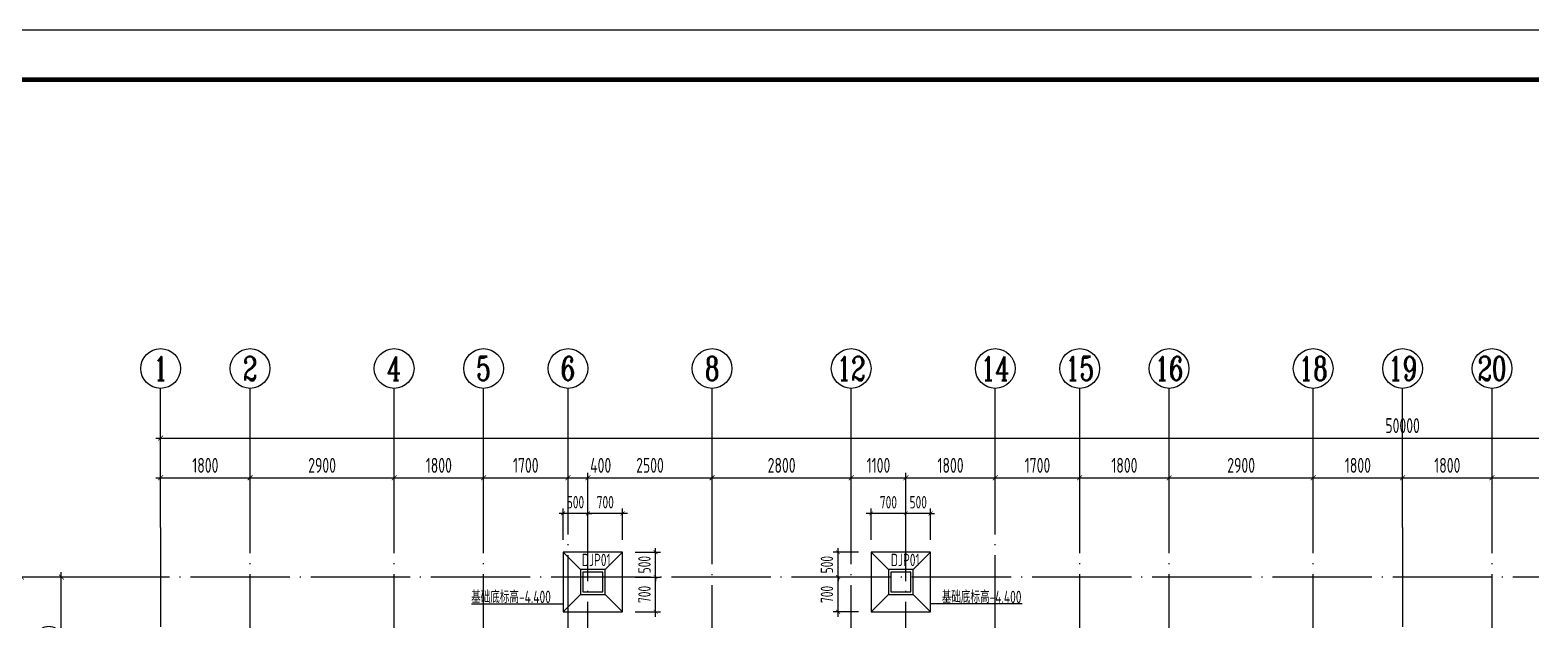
# Model space of a CAD drawing. Extents: x -1058961 to 23600, y -449123 to 2751847.
# Drawn here: x -534723 to -504510, y 35200 to 47080 of the extents above; entities that cross this region are included whole.
import ezdxf
from ezdxf.enums import TextEntityAlignment as Align

# ---------------------------------------------------------------- set-up
doc = ezdxf.new("R2010")
doc.units = 0
doc.header["$LTSCALE"] = 1000
doc.linetypes.add('DASH', pattern=[0.35, 0.25, -0.1])
doc.linetypes.add('DOTE', pattern=[2.42, 2, -0.2, 0.02, -0.2])
doc.layers.get('0').update_dxf_attribs({"linetype": 'CONTINUOUS'})
doc.layers.get('DEFPOINTS').update_dxf_attribs({"linetype": 'CONTINUOUS'})
for name, color, linetype in [('-TK', 7, 'CONTINUOUS'), ('A-AXIS', 1, 'CONTINUOUS'), ('A-DOTE', 10, 'DOTE'), ('AXIS_NUM', 7, 'CONTINUOUS'), ('DIM_ELEV', 3, 'CONTINUOUS'), ('S-J基础底板标注', 3, 'CONTINUOUS'), ('S-Q墙实线', 6, 'CONTINUOUS'), ('S-Q墙虚线', 6, 'DASH'), ('S-Y一般标注', 3, 'CONTINUOUS'), ('独立基础', 2, 'CONTINUOUS')]:
    doc.layers.add(name, color=color, linetype=linetype)
doc.layers.add('独基集中标注', color=7, linetype='CONTINUOUS', lineweight=18)
doc.styles.add('TSSD_Axis', font='complex.shx', dxfattribs={"width": 0.7, "bigfont": 'hztxt.shx'})
doc.styles.add('TSSD_DIMENSION', font='Tssdeng.shx', dxfattribs={"width": 0.7, "bigfont": 'tssdchn.shx'})
doc.styles.add('样式 1', font='yjkeng.shx', dxfattribs={"width": 0.7, "height": 250, "bigfont": 'yjkchn.shx'})
doc.dimstyles.new('TSSD_100_100', dxfattribs={"dimtxt": 300, "dimasz": 100, "dimexe": 100, "dimexo": 250, "dimgap": 100, "dimtad": 1, "dimdec": 0, "dimzin": 0, "dimdsep": 46, "dimtxsty": 'TSSD_DIMENSION', "dimblk": 'ARCHTICK', "dimcen": 0, "dimdle": 100, "dimclrt": 7, "dimadec": 0, "dimazin": 0, "dimtfac": 1, "dimtdec": 0, "dimtix": 1, "dimtmove": 2, "dimatfit": 3, "dimldrblk": 'ARCHTICK', "dimfxl": 0, "dimtolj": 1, "dimtzin": 0, "dimarcsym": 0})
doc.dimstyles.new('TSSD_100_100$0', dxfattribs={"dimtxt": 300, "dimasz": 80, "dimexe": 100, "dimexo": 250, "dimgap": 100, "dimtad": 1, "dimdec": 0, "dimzin": 0, "dimdsep": 46, "dimtxsty": 'TSSD_DIMENSION', "dimblk": 'ARCHTICK', "dimcen": 0, "dimdle": 100, "dimclrd": 3, "dimclre": 3, "dimclrt": 7, "dimadec": 0, "dimazin": 0, "dimtfac": 1, "dimtdec": 0, "dimtix": 1, "dimtmove": 2, "dimatfit": 3, "dimldrblk": 'ARCHTICK', "dimfxl": 0, "dimtolj": 1, "dimtzin": 0, "dimarcsym": 0})

# ---------------------------------------------------------------- blocks, each defined once
blk = doc.blocks.new('_ArchTick')
at = {"color": 0, "linetype": 'ByBlock', "const_width": 0.15}
blk.add_lwpolyline([(-0.5, -0.5), (0.5, 0.5)], dxfattribs=at)
blk = doc.blocks.new('*D588')
at = {"layer": 'DEFPOINTS', "color": 0}
for p in [(-522794, 36065), (-522130, 36065), (-522794, 35365)]:
    blk.add_point(p, dxfattribs=at)
at = {"layer": 'S-J基础底板标注', "color": 3, "lineweight": -2}
for p, q in [((-522544, 36065), (-522030, 36065)), ((-522130, 35265), (-522130, 36165)), ((-522544, 35365), (-522030, 35365))]:
    blk.add_line(p, q, dxfattribs=at)
at = {"layer": 'S-J基础底板标注', "color": 3, "lineweight": -2, "xscale": 80, "yscale": 80, "zscale": 80}
for p, rotation in [((-522130, 36065), 90), ((-522130, 35365), 270)]:
    blk.add_blockref('_ArchTick', p, dxfattribs=dict(at, rotation=rotation))
at = {"layer": 'S-J基础底板标注', "color": 7, "insert": (-522355, 35715), "char_height": 250, "attachment_point": 5, "rotation": 90, "style": 'TSSD_DIMENSION'}
blk.add_mtext('\\A1;700', dxfattribs=at)
blk = doc.blocks.new('*D590')
at = {"layer": 'DEFPOINTS', "color": 0}
for p in [(-518457, 36565), (-517794, 36565), (-517794, 36065)]:
    blk.add_point(p, dxfattribs=at)
at = {"layer": 'S-J基础底板标注', "color": 3, "lineweight": -2}
for p, q in [((-518044, 36565), (-518557, 36565)), ((-518457, 36565), (-518457, 36645)), ((-518457, 36065), (-518457, 36565)), ((-518044, 36065), (-518557, 36065)), ((-518457, 36065), (-518457, 35985))]:
    blk.add_line(p, q, dxfattribs=at)
at = {"layer": 'S-J基础底板标注', "color": 3, "lineweight": -2, "xscale": 80, "yscale": 80, "zscale": 80}
for p, rotation in [((-518457, 36565), 270), ((-518457, 36065), 90)]:
    blk.add_blockref('_ArchTick', p, dxfattribs=dict(at, rotation=rotation))
at = {"layer": 'S-J基础底板标注', "color": 7, "insert": (-518682, 36315), "char_height": 250, "attachment_point": 5, "rotation": 90, "style": 'TSSD_DIMENSION'}
blk.add_mtext('\\A1;500', dxfattribs=at)
blk = doc.blocks.new('*D596')
at = {"layer": 'DEFPOINTS', "color": 0}
for p in [(-523494, 37347), (-523494, 36565), (-522794, 36565)]:
    blk.add_point(p, dxfattribs=at)
at = {"layer": 'S-J基础底板标注', "color": 3, "lineweight": -2}
for p, q in [((-522694, 37347), (-523594, 37347)), ((-523494, 36815), (-523494, 37447)), ((-522794, 36815), (-522794, 37447))]:
    blk.add_line(p, q, dxfattribs=at)
at = {"layer": 'S-J基础底板标注', "color": 3, "lineweight": -2, "xscale": 80, "yscale": 80, "zscale": 80}
for p, rotation in [((-523494, 37347), 180.0001077058529), ((-522794, 37347), 0.0001077058528764496)]:
    blk.add_blockref('_ArchTick', p, dxfattribs=dict(at, rotation=rotation))
at = {"layer": 'S-J基础底板标注', "color": 7, "insert": (-523144, 37572), "char_height": 250, "attachment_point": 5, "rotation": 0.0001, "style": 'TSSD_DIMENSION'}
blk.add_mtext('\\A1;700', dxfattribs=at)
blk = doc.blocks.new('*D599')
at = {"layer": 'DEFPOINTS', "color": 0}
for p in [(-522794, 36565), (-522130, 36565), (-522794, 36065)]:
    blk.add_point(p, dxfattribs=at)
at = {"layer": 'S-J基础底板标注', "color": 3, "lineweight": -2}
for p, q in [((-522544, 36565), (-522030, 36565)), ((-522130, 36565), (-522130, 36645)), ((-522130, 36065), (-522130, 36565)), ((-522544, 36065), (-522030, 36065)), ((-522130, 36065), (-522130, 35985))]:
    blk.add_line(p, q, dxfattribs=at)
at = {"layer": 'S-J基础底板标注', "color": 3, "lineweight": -2, "xscale": 80, "yscale": 80, "zscale": 80}
for p, rotation in [((-522130, 36565), 270), ((-522130, 36065), 90)]:
    blk.add_blockref('_ArchTick', p, dxfattribs=dict(at, rotation=rotation))
at = {"layer": 'S-J基础底板标注', "color": 7, "insert": (-522355, 36315), "char_height": 250, "attachment_point": 5, "rotation": 90, "style": 'TSSD_DIMENSION'}
blk.add_mtext('\\A1;500', dxfattribs=at)
blk = doc.blocks.new('*D600')
at = {"layer": 'DEFPOINTS', "color": 0}
for p in [(-518457, 36065), (-517794, 36065), (-517794, 35365)]:
    blk.add_point(p, dxfattribs=at)
at = {"layer": 'S-J基础底板标注', "color": 3, "lineweight": -2}
for p, q in [((-518044, 36065), (-518557, 36065)), ((-518457, 35265), (-518457, 36165)), ((-518044, 35365), (-518557, 35365))]:
    blk.add_line(p, q, dxfattribs=at)
at = {"layer": 'S-J基础底板标注', "color": 3, "lineweight": -2, "xscale": 80, "yscale": 80, "zscale": 80}
for p, rotation in [((-518457, 36065), 90), ((-518457, 35365), 270)]:
    blk.add_blockref('_ArchTick', p, dxfattribs=dict(at, rotation=rotation))
at = {"layer": 'S-J基础底板标注', "color": 7, "insert": (-518682, 35715), "char_height": 250, "attachment_point": 5, "rotation": 90, "style": 'TSSD_DIMENSION'}
blk.add_mtext('\\A1;700', dxfattribs=at)
blk = doc.blocks.new('*D605')
at = {"layer": 'DEFPOINTS', "color": 0}
for p in [(-517794, 37347), (-517794, 36565), (-517094, 36565)]:
    blk.add_point(p, dxfattribs=at)
at = {"layer": 'S-J基础底板标注', "color": 3, "lineweight": -2}
for p, q in [((-516994, 37347), (-517894, 37347)), ((-517794, 36815), (-517794, 37447)), ((-517094, 36815), (-517094, 37447))]:
    blk.add_line(p, q, dxfattribs=at)
at = {"layer": 'S-J基础底板标注', "color": 3, "lineweight": -2, "xscale": 80, "yscale": 80, "zscale": 80}
for p, rotation in [((-517794, 37347), 180.0001077058832), ((-517094, 37347), 0.0001077058831722155)]:
    blk.add_blockref('_ArchTick', p, dxfattribs=dict(at, rotation=rotation))
at = {"layer": 'S-J基础底板标注', "color": 7, "insert": (-517444, 37572), "char_height": 250, "attachment_point": 5, "rotation": 0.0001, "style": 'TSSD_DIMENSION'}
blk.add_mtext('\\A1;700', dxfattribs=at)
blk = doc.blocks.new('ts_axno')
at = {"color": 0, "linetype": 'ByBlock', "lineweight": -2}
blk.add_circle((0, 0), 0.5, dxfattribs=at)
at = {"color": 0, "linetype": 'ByBlock', "lineweight": -2, "style": 'TSSD_Axis', "width": 0.7}
blk.add_attdef('A', text='', height=0.6, dxfattribs=at).set_placement((0, 0), align=Align.MIDDLE_CENTER)
blk = doc.blocks.new('*D3125')
at = {"layer": 'DEFPOINTS', "color": 0}
for p in [(6400, 22100), (4600, 21100), (6400, 21100)]:
    blk.add_point(p, dxfattribs=at)
at = {"layer": 'S-Y一般标注', "color": 0, "lineweight": -2}
for p, q in [((4500, 22100), (6500, 22100)), ((4600, 21350), (4600, 22200)), ((6400, 21350), (6400, 22200))]:
    blk.add_line(p, q, dxfattribs=at)
at = {"layer": 'S-Y一般标注', "color": 0, "lineweight": -2, "xscale": 100, "yscale": 100, "zscale": 100, "rotation": 180}
blk.add_blockref('_ArchTick', (4600, 22100), dxfattribs=at)
at = {"layer": 'S-Y一般标注', "color": 0, "lineweight": -2, "xscale": 100, "yscale": 100, "zscale": 100}
blk.add_blockref('_ArchTick', (6400, 22100), dxfattribs=at)
at = {"layer": 'S-Y一般标注', "color": 7, "insert": (5500, 22350), "char_height": 300, "attachment_point": 5, "style": 'TSSD_DIMENSION'}
blk.add_mtext('\\A1;1800', dxfattribs=at)
blk = doc.blocks.new('*D3126')
at = {"layer": 'DEFPOINTS', "color": 0}
for p in [(9300, 22100), (6400, 21100), (9300, 21100)]:
    blk.add_point(p, dxfattribs=at)
at = {"layer": 'S-Y一般标注', "color": 0, "lineweight": -2}
for p, q in [((6300, 22100), (9400, 22100)), ((6400, 21350), (6400, 22200)), ((9300, 21350), (9300, 22200))]:
    blk.add_line(p, q, dxfattribs=at)
at = {"layer": 'S-Y一般标注', "color": 0, "lineweight": -2, "xscale": 100, "yscale": 100, "zscale": 100, "rotation": 180}
blk.add_blockref('_ArchTick', (6400, 22100), dxfattribs=at)
at = {"layer": 'S-Y一般标注', "color": 0, "lineweight": -2, "xscale": 100, "yscale": 100, "zscale": 100}
blk.add_blockref('_ArchTick', (9300, 22100), dxfattribs=at)
at = {"layer": 'S-Y一般标注', "color": 7, "insert": (7850, 22350), "char_height": 300, "attachment_point": 5, "style": 'TSSD_DIMENSION'}
blk.add_mtext('\\A1;2900', dxfattribs=at)
blk = doc.blocks.new('*D3127')
at = {"layer": 'DEFPOINTS', "color": 0}
for p in [(11100, 22100), (9300, 21100), (11100, 21100)]:
    blk.add_point(p, dxfattribs=at)
at = {"layer": 'S-Y一般标注', "color": 0, "lineweight": -2}
for p, q in [((9200, 22100), (11200, 22100)), ((9300, 21350), (9300, 22200)), ((11100, 21350), (11100, 22200))]:
    blk.add_line(p, q, dxfattribs=at)
at = {"layer": 'S-Y一般标注', "color": 0, "lineweight": -2, "xscale": 100, "yscale": 100, "zscale": 100, "rotation": 180}
blk.add_blockref('_ArchTick', (9300, 22100), dxfattribs=at)
at = {"layer": 'S-Y一般标注', "color": 0, "lineweight": -2, "xscale": 100, "yscale": 100, "zscale": 100}
blk.add_blockref('_ArchTick', (11100, 22100), dxfattribs=at)
at = {"layer": 'S-Y一般标注', "color": 7, "insert": (10200, 22350), "char_height": 300, "attachment_point": 5, "style": 'TSSD_DIMENSION'}
blk.add_mtext('\\A1;1800', dxfattribs=at)
blk = doc.blocks.new('*D3128')
at = {"layer": 'DEFPOINTS', "color": 0}
for p in [(12800, 22100), (11100, 21100), (12800, 21100)]:
    blk.add_point(p, dxfattribs=at)
at = {"layer": 'S-Y一般标注', "color": 0, "lineweight": -2}
for p, q in [((11000, 22100), (12900, 22100)), ((11100, 21350), (11100, 22200)), ((12800, 21350), (12800, 22200))]:
    blk.add_line(p, q, dxfattribs=at)
at = {"layer": 'S-Y一般标注', "color": 0, "lineweight": -2, "xscale": 100, "yscale": 100, "zscale": 100, "rotation": 180}
blk.add_blockref('_ArchTick', (11100, 22100), dxfattribs=at)
at = {"layer": 'S-Y一般标注', "color": 0, "lineweight": -2, "xscale": 100, "yscale": 100, "zscale": 100}
blk.add_blockref('_ArchTick', (12800, 22100), dxfattribs=at)
at = {"layer": 'S-Y一般标注', "color": 7, "insert": (11950, 22350), "char_height": 300, "attachment_point": 5, "style": 'TSSD_DIMENSION'}
blk.add_mtext('\\A1;1700', dxfattribs=at)
blk = doc.blocks.new('*D3129')
at = {"layer": 'DEFPOINTS', "color": 0}
for p in [(13200, 22100), (12800, 21100), (13200, 21100)]:
    blk.add_point(p, dxfattribs=at)
at = {"layer": 'S-Y一般标注', "color": 0, "lineweight": -2}
for p, q in [((12700, 22100), (13300, 22100)), ((12800, 21350), (12800, 22200)), ((13200, 21350), (13200, 22200))]:
    blk.add_line(p, q, dxfattribs=at)
at = {"layer": 'S-Y一般标注', "color": 0, "lineweight": -2, "xscale": 100, "yscale": 100, "zscale": 100, "rotation": 180}
blk.add_blockref('_ArchTick', (12800, 22100), dxfattribs=at)
at = {"layer": 'S-Y一般标注', "color": 0, "lineweight": -2, "xscale": 100, "yscale": 100, "zscale": 100}
blk.add_blockref('_ArchTick', (13200, 22100), dxfattribs=at)
at = {"layer": 'S-Y一般标注', "color": 7, "insert": (13458, 22350), "char_height": 300, "attachment_point": 5, "style": 'TSSD_DIMENSION'}
blk.add_mtext('\\A1;400', dxfattribs=at)
blk = doc.blocks.new('*D3130')
at = {"layer": 'DEFPOINTS', "color": 0}
for p in [(18500, 22100), (15700, 21100), (18500, 21100)]:
    blk.add_point(p, dxfattribs=at)
at = {"layer": 'S-Y一般标注', "color": 0, "lineweight": -2}
for p, q in [((15600, 22100), (18600, 22100)), ((15700, 21350), (15700, 22200)), ((18500, 21350), (18500, 22200))]:
    blk.add_line(p, q, dxfattribs=at)
at = {"layer": 'S-Y一般标注', "color": 0, "lineweight": -2, "xscale": 100, "yscale": 100, "zscale": 100, "rotation": 180}
blk.add_blockref('_ArchTick', (15700, 22100), dxfattribs=at)
at = {"layer": 'S-Y一般标注', "color": 0, "lineweight": -2, "xscale": 100, "yscale": 100, "zscale": 100}
blk.add_blockref('_ArchTick', (18500, 22100), dxfattribs=at)
at = {"layer": 'S-Y一般标注', "color": 7, "insert": (17100, 22350), "char_height": 300, "attachment_point": 5, "style": 'TSSD_DIMENSION'}
blk.add_mtext('\\A1;2800', dxfattribs=at)
blk = doc.blocks.new('*D3131')
at = {"layer": 'DEFPOINTS', "color": 0}
for p in [(19600, 22100), (18500, 21100), (19600, 21100)]:
    blk.add_point(p, dxfattribs=at)
at = {"layer": 'S-Y一般标注', "color": 0, "lineweight": -2}
for p, q in [((18400, 22100), (19700, 22100)), ((18500, 21350), (18500, 22200)), ((19600, 21350), (19600, 22200))]:
    blk.add_line(p, q, dxfattribs=at)
at = {"layer": 'S-Y一般标注', "color": 0, "lineweight": -2, "xscale": 100, "yscale": 100, "zscale": 100, "rotation": 180}
blk.add_blockref('_ArchTick', (18500, 22100), dxfattribs=at)
at = {"layer": 'S-Y一般标注', "color": 0, "lineweight": -2, "xscale": 100, "yscale": 100, "zscale": 100}
blk.add_blockref('_ArchTick', (19600, 22100), dxfattribs=at)
at = {"layer": 'S-Y一般标注', "color": 7, "insert": (19050, 22350), "char_height": 300, "attachment_point": 5, "style": 'TSSD_DIMENSION'}
blk.add_mtext('\\A1;1100', dxfattribs=at)
blk = doc.blocks.new('*D3132')
at = {"layer": 'DEFPOINTS', "color": 0}
for p in [(23100, 22100), (21400, 21100), (23100, 21100)]:
    blk.add_point(p, dxfattribs=at)
at = {"layer": 'S-Y一般标注', "color": 0, "lineweight": -2}
for p, q in [((21300, 22100), (23200, 22100)), ((21400, 21350), (21400, 22200)), ((23100, 21350), (23100, 22200))]:
    blk.add_line(p, q, dxfattribs=at)
at = {"layer": 'S-Y一般标注', "color": 0, "lineweight": -2, "xscale": 100, "yscale": 100, "zscale": 100, "rotation": 180}
blk.add_blockref('_ArchTick', (21400, 22100), dxfattribs=at)
at = {"layer": 'S-Y一般标注', "color": 0, "lineweight": -2, "xscale": 100, "yscale": 100, "zscale": 100}
blk.add_blockref('_ArchTick', (23100, 22100), dxfattribs=at)
at = {"layer": 'S-Y一般标注', "color": 7, "insert": (22250, 22350), "char_height": 300, "attachment_point": 5, "style": 'TSSD_DIMENSION'}
blk.add_mtext('\\A1;1700', dxfattribs=at)
blk = doc.blocks.new('*D3133')
at = {"layer": 'DEFPOINTS', "color": 0}
for p in [(24900, 22100), (23100, 21100), (24900, 21100)]:
    blk.add_point(p, dxfattribs=at)
at = {"layer": 'S-Y一般标注', "color": 0, "lineweight": -2}
for p, q in [((23000, 22100), (25000, 22100)), ((23100, 21350), (23100, 22200)), ((24900, 21350), (24900, 22200))]:
    blk.add_line(p, q, dxfattribs=at)
at = {"layer": 'S-Y一般标注', "color": 0, "lineweight": -2, "xscale": 100, "yscale": 100, "zscale": 100, "rotation": 180}
blk.add_blockref('_ArchTick', (23100, 22100), dxfattribs=at)
at = {"layer": 'S-Y一般标注', "color": 0, "lineweight": -2, "xscale": 100, "yscale": 100, "zscale": 100}
blk.add_blockref('_ArchTick', (24900, 22100), dxfattribs=at)
at = {"layer": 'S-Y一般标注', "color": 7, "insert": (24000, 22350), "char_height": 300, "attachment_point": 5, "style": 'TSSD_DIMENSION'}
blk.add_mtext('\\A1;1800', dxfattribs=at)
blk = doc.blocks.new('*D3134')
at = {"layer": 'DEFPOINTS', "color": 0}
for p in [(27800, 22100), (24900, 21100), (27800, 21100)]:
    blk.add_point(p, dxfattribs=at)
at = {"layer": 'S-Y一般标注', "color": 0, "lineweight": -2}
for p, q in [((24800, 22100), (27900, 22100)), ((24900, 21350), (24900, 22200)), ((27800, 21350), (27800, 22200))]:
    blk.add_line(p, q, dxfattribs=at)
at = {"layer": 'S-Y一般标注', "color": 0, "lineweight": -2, "xscale": 100, "yscale": 100, "zscale": 100, "rotation": 180}
blk.add_blockref('_ArchTick', (24900, 22100), dxfattribs=at)
at = {"layer": 'S-Y一般标注', "color": 0, "lineweight": -2, "xscale": 100, "yscale": 100, "zscale": 100}
blk.add_blockref('_ArchTick', (27800, 22100), dxfattribs=at)
at = {"layer": 'S-Y一般标注', "color": 7, "insert": (26350, 22350), "char_height": 300, "attachment_point": 5, "style": 'TSSD_DIMENSION'}
blk.add_mtext('\\A1;2900', dxfattribs=at)
blk = doc.blocks.new('*D3135')
at = {"layer": 'DEFPOINTS', "color": 0}
for p in [(29600, 22100), (27800, 21100), (29600, 21100)]:
    blk.add_point(p, dxfattribs=at)
at = {"layer": 'S-Y一般标注', "color": 0, "lineweight": -2}
for p, q in [((27700, 22100), (29700, 22100)), ((27800, 21350), (27800, 22200)), ((29600, 21350), (29600, 22200))]:
    blk.add_line(p, q, dxfattribs=at)
at = {"layer": 'S-Y一般标注', "color": 0, "lineweight": -2, "xscale": 100, "yscale": 100, "zscale": 100, "rotation": 180}
blk.add_blockref('_ArchTick', (27800, 22100), dxfattribs=at)
at = {"layer": 'S-Y一般标注', "color": 0, "lineweight": -2, "xscale": 100, "yscale": 100, "zscale": 100}
blk.add_blockref('_ArchTick', (29600, 22100), dxfattribs=at)
at = {"layer": 'S-Y一般标注', "color": 7, "insert": (28700, 22350), "char_height": 300, "attachment_point": 5, "style": 'TSSD_DIMENSION'}
blk.add_mtext('\\A1;1800', dxfattribs=at)
blk = doc.blocks.new('*D3136')
at = {"layer": 'DEFPOINTS', "color": 0}
for p in [(31400, 22100), (29600, 21100), (31400, 21100)]:
    blk.add_point(p, dxfattribs=at)
at = {"layer": 'S-Y一般标注', "color": 0, "lineweight": -2}
for p, q in [((29500, 22100), (31500, 22100)), ((29600, 21350), (29600, 22200)), ((31400, 21350), (31400, 22200))]:
    blk.add_line(p, q, dxfattribs=at)
at = {"layer": 'S-Y一般标注', "color": 0, "lineweight": -2, "xscale": 100, "yscale": 100, "zscale": 100, "rotation": 180}
blk.add_blockref('_ArchTick', (29600, 22100), dxfattribs=at)
at = {"layer": 'S-Y一般标注', "color": 0, "lineweight": -2, "xscale": 100, "yscale": 100, "zscale": 100}
blk.add_blockref('_ArchTick', (31400, 22100), dxfattribs=at)
at = {"layer": 'S-Y一般标注', "color": 7, "insert": (30500, 22350), "char_height": 300, "attachment_point": 5, "style": 'TSSD_DIMENSION'}
blk.add_mtext('\\A1;1800', dxfattribs=at)
blk = doc.blocks.new('*D3137')
at = {"layer": 'DEFPOINTS', "color": 0}
for p in [(34300, 22100), (31400, 21100), (34300, 21100)]:
    blk.add_point(p, dxfattribs=at)
at = {"layer": 'S-Y一般标注', "color": 0, "lineweight": -2}
for p, q in [((31300, 22100), (34400, 22100)), ((31400, 21350), (31400, 22200)), ((34300, 21350), (34300, 22200))]:
    blk.add_line(p, q, dxfattribs=at)
at = {"layer": 'S-Y一般标注', "color": 0, "lineweight": -2, "xscale": 100, "yscale": 100, "zscale": 100, "rotation": 180}
blk.add_blockref('_ArchTick', (31400, 22100), dxfattribs=at)
at = {"layer": 'S-Y一般标注', "color": 0, "lineweight": -2, "xscale": 100, "yscale": 100, "zscale": 100}
blk.add_blockref('_ArchTick', (34300, 22100), dxfattribs=at)
at = {"layer": 'S-Y一般标注', "color": 7, "insert": (32850, 22350), "char_height": 300, "attachment_point": 5, "style": 'TSSD_DIMENSION'}
blk.add_mtext('\\A1;2900', dxfattribs=at)
blk = doc.blocks.new('*D3147')
at = {"layer": 'DEFPOINTS', "color": 0}
for p in [(54600, 22900), (4600, 21100), (54600, 21100)]:
    blk.add_point(p, dxfattribs=at)
at = {"layer": 'S-Y一般标注', "color": 0, "lineweight": -2}
for p, q in [((4600, 21350), (4600, 23000)), ((54600, 21350), (54600, 23000)), ((4500, 22900), (54700, 22900))]:
    blk.add_line(p, q, dxfattribs=at)
at = {"layer": 'S-Y一般标注', "color": 0, "lineweight": -2, "xscale": 100, "yscale": 100, "zscale": 100, "rotation": 180}
blk.add_blockref('_ArchTick', (4600, 22900), dxfattribs=at)
at = {"layer": 'S-Y一般标注', "color": 0, "lineweight": -2, "xscale": 100, "yscale": 100, "zscale": 100}
blk.add_blockref('_ArchTick', (54600, 22900), dxfattribs=at)
at = {"layer": 'S-Y一般标注', "color": 7, "insert": (29600, 23150), "char_height": 300, "attachment_point": 5, "style": 'TSSD_DIMENSION'}
blk.add_mtext('\\A1;50000', dxfattribs=at)
blk = doc.blocks.new('*D3154')
at = {"layer": 'DEFPOINTS', "color": 0}
for p in [(1800, 20100), (3600, 20100), (3600, 4600)]:
    blk.add_point(p, dxfattribs=at)
at = {"layer": 'S-Y一般标注', "color": 0, "lineweight": -2}
for p, q in [((3350, 20100), (1700, 20100)), ((1800, 4500), (1800, 20200)), ((3350, 4600), (1700, 4600))]:
    blk.add_line(p, q, dxfattribs=at)
at = {"layer": 'S-Y一般标注', "color": 0, "lineweight": -2, "xscale": 100, "yscale": 100, "zscale": 100}
for p, rotation in [((1800, 20100), 90), ((1800, 4600), 270)]:
    blk.add_blockref('_ArchTick', p, dxfattribs=dict(at, rotation=rotation))
at = {"layer": 'S-Y一般标注', "color": 7, "insert": (1550, 12350), "char_height": 300, "attachment_point": 5, "rotation": 90, "style": 'TSSD_DIMENSION'}
blk.add_mtext('\\A1;15500', dxfattribs=at)
blk = doc.blocks.new('*D3157')
at = {"layer": 'DEFPOINTS', "color": 0}
for p in [(2600, 20100), (3600, 20100), (3600, 17600)]:
    blk.add_point(p, dxfattribs=at)
at = {"layer": 'S-Y一般标注', "color": 0, "lineweight": -2}
for p, q in [((3350, 20100), (2500, 20100)), ((2600, 17500), (2600, 20200)), ((3350, 17600), (2500, 17600))]:
    blk.add_line(p, q, dxfattribs=at)
at = {"layer": 'S-Y一般标注', "color": 0, "lineweight": -2, "xscale": 100, "yscale": 100, "zscale": 100}
for p, rotation in [((2600, 20100), 90), ((2600, 17600), 270)]:
    blk.add_blockref('_ArchTick', p, dxfattribs=dict(at, rotation=rotation))
at = {"layer": 'S-Y一般标注', "color": 7, "insert": (2350, 18850), "char_height": 300, "attachment_point": 5, "rotation": 90, "style": 'TSSD_DIMENSION'}
blk.add_mtext('\\A1;2500', dxfattribs=at)
blk = doc.blocks.new('*D3160')
at = {"layer": 'DEFPOINTS', "color": 0}
for p in [(15700, 22100), (13200, 21100), (15700, 21100)]:
    blk.add_point(p, dxfattribs=at)
at = {"layer": 'S-Y一般标注', "color": 0, "lineweight": -2}
for p, q in [((13100, 22100), (15800, 22100)), ((13200, 21350), (13200, 22200)), ((15700, 21350), (15700, 22200))]:
    blk.add_line(p, q, dxfattribs=at)
at = {"layer": 'S-Y一般标注', "color": 0, "lineweight": -2, "xscale": 100, "yscale": 100, "zscale": 100, "rotation": 180}
blk.add_blockref('_ArchTick', (13200, 22100), dxfattribs=at)
at = {"layer": 'S-Y一般标注', "color": 0, "lineweight": -2, "xscale": 100, "yscale": 100, "zscale": 100}
blk.add_blockref('_ArchTick', (15700, 22100), dxfattribs=at)
at = {"layer": 'S-Y一般标注', "color": 7, "insert": (14450, 22350), "char_height": 300, "attachment_point": 5, "style": 'TSSD_DIMENSION'}
blk.add_mtext('\\A1;2500', dxfattribs=at)
blk = doc.blocks.new('*D3161')
at = {"layer": 'DEFPOINTS', "color": 0}
for p in [(21400, 22100), (19600, 21100), (21400, 21100)]:
    blk.add_point(p, dxfattribs=at)
at = {"layer": 'S-Y一般标注', "color": 0, "lineweight": -2}
for p, q in [((19500, 22100), (21500, 22100)), ((19600, 21350), (19600, 22200)), ((21400, 21350), (21400, 22200))]:
    blk.add_line(p, q, dxfattribs=at)
at = {"layer": 'S-Y一般标注', "color": 0, "lineweight": -2, "xscale": 100, "yscale": 100, "zscale": 100, "rotation": 180}
blk.add_blockref('_ArchTick', (19600, 22100), dxfattribs=at)
at = {"layer": 'S-Y一般标注', "color": 0, "lineweight": -2, "xscale": 100, "yscale": 100, "zscale": 100}
blk.add_blockref('_ArchTick', (21400, 22100), dxfattribs=at)
at = {"layer": 'S-Y一般标注', "color": 7, "insert": (20500, 22350), "char_height": 300, "attachment_point": 5, "style": 'TSSD_DIMENSION'}
blk.add_mtext('\\A1;1800', dxfattribs=at)
blk = doc.blocks.new('*D2799')
at = {"layer": 'DEFPOINTS', "color": 0}
for p in [(-517094, 37347), (-517094, 36565), (-516594, 36565)]:
    blk.add_point(p, dxfattribs=at)
at = {"layer": 'S-J基础底板标注', "color": 3, "lineweight": -2}
for p, q in [((-517094, 37347), (-517174, 37347)), ((-517094, 36815), (-517094, 37447)), ((-516594, 37347), (-517094, 37347)), ((-516594, 36815), (-516594, 37447)), ((-516594, 37347), (-516514, 37347))]:
    blk.add_line(p, q, dxfattribs=at)
at = {"layer": 'S-J基础底板标注', "color": 3, "lineweight": -2, "xscale": 80, "yscale": 80, "zscale": 80}
for p, rotation in [((-517094, 37347), 0.0001077058840016403), ((-516594, 37347), 180.000107705884)]:
    blk.add_blockref('_ArchTick', p, dxfattribs=dict(at, rotation=rotation))
at = {"layer": 'S-J基础底板标注', "color": 7, "insert": (-516844, 37572), "char_height": 250, "attachment_point": 5, "rotation": 0.0001, "style": 'TSSD_DIMENSION'}
blk.add_mtext('\\A1;500', dxfattribs=at)
blk = doc.blocks.new('*D2800')
at = {"layer": 'DEFPOINTS', "color": 0}
for p in [(-523994, 37347), (-523994, 36565), (-523494, 36565)]:
    blk.add_point(p, dxfattribs=at)
at = {"layer": 'S-J基础底板标注', "color": 3, "lineweight": -2}
for p, q in [((-523994, 37347), (-524074, 37347)), ((-523994, 36815), (-523994, 37447)), ((-523494, 37347), (-523994, 37347)), ((-523494, 36815), (-523494, 37447)), ((-523494, 37347), (-523414, 37347))]:
    blk.add_line(p, q, dxfattribs=at)
at = {"layer": 'S-J基础底板标注', "color": 3, "lineweight": -2, "xscale": 80, "yscale": 80, "zscale": 80}
for p, rotation in [((-523994, 37347), 8.616481571674912e-05), ((-523494, 37347), 180.0000861648157)]:
    blk.add_blockref('_ArchTick', p, dxfattribs=dict(at, rotation=rotation))
at = {"layer": 'S-J基础底板标注', "color": 7, "insert": (-523744, 37572), "char_height": 250, "attachment_point": 5, "rotation": 0.0001, "style": 'TSSD_DIMENSION'}
blk.add_mtext('\\A1;500', dxfattribs=at)
blk = doc.blocks.new('A1')
blk.add_lwpolyline([(0, 59400), (0, 0), (84100, 0), (84100, 59400)], close=True)
at = {"const_width": 100}
blk.add_lwpolyline([(2500, 58400), (2500, 1000), (83100, 1000), (83100, 58400)], close=True, dxfattribs=at)
blk = doc.blocks.new('20210824.17211196')
at = {"layer": 'S-Q墙虚线', "linetype": 'ByBlock'}
for points in [[(106242, 73029), (105842, 73029), (105842, 72629), (106242, 72629)], [(112442, 73029), (112042, 73029), (112042, 72629), (112442, 72629)]]:
    blk.add_lwpolyline(points, close=True, dxfattribs=at)
blk = doc.blocks.new('20210726.16350016')
at = {"layer": 'A-AXIS'}
for p, q in [((4600, 21100), (4600, 23900)), ((6400, 21100), (6400, 23900)), ((9300, 21100), (9300, 23900)), ((11100, 21100), (11100, 23900)), ((12800, 21100), (12800, 23900)), ((15700, 21100), (15700, 23900)), ((18500, 21100), (18500, 23900)), ((21400, 21100), (21400, 23900)), ((23100, 21100), (23100, 23900)), ((24900, 21100), (24900, 23900)), ((27800, 21100), (27800, 23900)), ((29600, 21100), (29600, 23900)), ((31400, 21100), (31400, 23900)), ((3600, 20100), (800, 20100))]:
    blk.add_line(p, q, dxfattribs=at)
at = {"layer": 'A-DOTE'}
for p, q in [((4600, 21100), (4600, 3600)), ((6400, 10900), (6400, 21100)), ((9300, 10900), (9300, 21100)), ((11100, 10900), (11100, 21100)), ((12800, 13700), (12800, 21100)), ((13200, 17600), (13200, 21100)), ((15700, 13100.3), (15700, 21100)), ((18500, 13100.3), (18500, 21100)), ((19600, 17600), (19600, 21100)), ((21400, 13700), (21400, 21100)), ((23100, 10900), (23100, 21100)), ((24900, 10900), (24900, 21100)), ((27800, 10900), (27800, 21100)), ((29600, 21100), (29600, 3600)), ((31400, 10900), (31400, 21100)), ((55600, 20100), (3600, 20100))]:
    blk.add_line(p, q, dxfattribs=at)
at = {"layer": 'A-AXIS'}
ref = blk.add_blockref('ts_axno', (4600, 24300), dxfattribs=dict(at, xscale=800, yscale=800, zscale=800))
ref.add_attrib('1', '1', dxfattribs={"layer": 'AXIS_NUM', "height": 480, "style": 'TSSD_Axis', "width": 0.7}).set_placement((4600, 24300), align=Align.MIDDLE_CENTER)
ref = blk.add_blockref('ts_axno', (6400, 24300), dxfattribs=dict(at, xscale=800, yscale=800, zscale=800))
ref.add_attrib('2', '2', dxfattribs={"layer": 'AXIS_NUM', "height": 480, "style": 'TSSD_Axis', "width": 0.7}).set_placement((6400, 24300), align=Align.MIDDLE_CENTER)
ref = blk.add_blockref('ts_axno', (9300, 24300), dxfattribs=dict(at, xscale=800, yscale=800, zscale=800))
ref.add_attrib('3', '4', dxfattribs={"layer": 'AXIS_NUM', "height": 480, "style": 'TSSD_Axis', "width": 0.7}).set_placement((9300, 24300), align=Align.MIDDLE_CENTER)
ref = blk.add_blockref('ts_axno', (11100, 24300), dxfattribs=dict(at, xscale=800, yscale=800, zscale=800))
ref.add_attrib('4', '5', dxfattribs={"layer": 'AXIS_NUM', "height": 480, "style": 'TSSD_Axis', "width": 0.7}).set_placement((11100, 24300), align=Align.MIDDLE_CENTER)
ref = blk.add_blockref('ts_axno', (12800, 24300), dxfattribs=dict(at, xscale=800, yscale=800, zscale=800))
ref.add_attrib('5', '6', dxfattribs={"layer": 'AXIS_NUM', "height": 480, "style": 'TSSD_Axis', "width": 0.7}).set_placement((12800, 24300), align=Align.MIDDLE_CENTER)
ref = blk.add_blockref('ts_axno', (15700, 24300), dxfattribs=dict(at, xscale=800, yscale=800, zscale=800))
ref.add_attrib('6', '8', dxfattribs={"layer": 'AXIS_NUM', "height": 480, "style": 'TSSD_Axis', "width": 0.7}).set_placement((15700, 24300), align=Align.MIDDLE_CENTER)
ref = blk.add_blockref('ts_axno', (18500, 24300), dxfattribs=dict(at, xscale=800, yscale=800, zscale=800))
ref.add_attrib('7', '12', dxfattribs={"layer": 'AXIS_NUM', "height": 480, "style": 'TSSD_Axis', "width": 0.7}).set_placement((18500, 24300), align=Align.MIDDLE_CENTER)
ref = blk.add_blockref('ts_axno', (21400, 24300), dxfattribs=dict(at, xscale=800, yscale=800, zscale=800))
ref.add_attrib('8', '14', dxfattribs={"layer": 'AXIS_NUM', "height": 480, "style": 'TSSD_Axis', "width": 0.7}).set_placement((21400, 24300), align=Align.MIDDLE_CENTER)
ref = blk.add_blockref('ts_axno', (23100, 24300), dxfattribs=dict(at, xscale=800, yscale=800, zscale=800))
ref.add_attrib('9', '15', dxfattribs={"layer": 'AXIS_NUM', "height": 480, "style": 'TSSD_Axis', "width": 0.7}).set_placement((23100, 24300), align=Align.MIDDLE_CENTER)
ref = blk.add_blockref('ts_axno', (24900, 24300), dxfattribs=dict(at, xscale=800, yscale=800, zscale=800))
ref.add_attrib('10', '16', dxfattribs={"layer": 'AXIS_NUM', "height": 480, "style": 'TSSD_Axis', "width": 0.7}).set_placement((24900, 24300), align=Align.MIDDLE_CENTER)
ref = blk.add_blockref('ts_axno', (27800, 24300), dxfattribs=dict(at, xscale=800, yscale=800, zscale=800))
ref.add_attrib('11', '18', dxfattribs={"layer": 'AXIS_NUM', "height": 480, "style": 'TSSD_Axis', "width": 0.7}).set_placement((27800, 24300), align=Align.MIDDLE_CENTER)
ref = blk.add_blockref('ts_axno', (29600, 24300), dxfattribs=dict(at, xscale=800, yscale=800, zscale=800))
ref.add_attrib('12', '19', dxfattribs={"layer": 'AXIS_NUM', "height": 480, "style": 'TSSD_Axis', "width": 0.7}).set_placement((29600, 24300), align=Align.MIDDLE_CENTER)
ref = blk.add_blockref('ts_axno', (31400, 24300), dxfattribs=dict(at, xscale=800, yscale=800, zscale=800))
ref.add_attrib('13', '20', dxfattribs={"layer": 'AXIS_NUM', "height": 480, "style": 'TSSD_Axis', "width": 0.7}).set_placement((31400, 24300), align=Align.MIDDLE_CENTER)
at = {"layer": 'S-Y一般标注'}
for base, p1, p2, picture, middle in [((54600, 22900), (4600, 21100), (54600, 21100), '*D3147', (29600, 23150)), ((6400, 22100), (4600, 21100), (6400, 21100), '*D3125', (5500, 22350)), ((9300, 22100), (6400, 21100), (9300, 21100), '*D3126', (7850, 22350)), ((11100, 22100), (9300, 21100), (11100, 21100), '*D3127', (10200, 22350)), ((12800, 22100), (11100, 21100), (12800, 21100), '*D3128', (11950, 22350)), ((15700, 22100), (13200, 21100), (15700, 21100), '*D3160', (14450, 22350)), ((18500, 22100), (15700, 21100), (18500, 21100), '*D3130', (17100, 22350)), ((19600, 22100), (18500, 21100), (19600, 21100), '*D3131', (19050, 22350)), ((21400, 22100), (19600, 21100), (21400, 21100), '*D3161', (20500, 22350)), ((23100, 22100), (21400, 21100), (23100, 21100), '*D3132', (22250, 22350)), ((24900, 22100), (23100, 21100), (24900, 21100), '*D3133', (24000, 22350)), ((27800, 22100), (24900, 21100), (27800, 21100), '*D3134', (26350, 22350)), ((29600, 22100), (27800, 21100), (29600, 21100), '*D3135', (28700, 22350)), ((31400, 22100), (29600, 21100), (31400, 21100), '*D3136', (30500, 22350)), ((34300, 22100), (31400, 21100), (34300, 21100), '*D3137', (32850, 22350))]:
    dim = blk.add_linear_dim(base=base, p1=p1, p2=p2, dimstyle='TSSD_100_100', dxfattribs=at)
    dim.commit()
    dim.dimension.update_dxf_attribs({"geometry": picture, "text_midpoint": middle})
dim = blk.add_linear_dim(base=(13200, 22100), p1=(12800, 21100), p2=(13200, 21100), dimstyle='TSSD_100_100', dxfattribs=at)
dim.commit()
dim.dimension.update_dxf_attribs({"geometry": '*D3129', "text_midpoint": (13458.1, 22350), "dimtype": 160})
for base, p1, picture, middle in [((1800, 20100), (3600, 4600), '*D3154', (1550, 12350)), ((2600, 20100), (3600, 17600), '*D3157', (2350, 18850))]:
    dim = blk.add_linear_dim(base=base, p1=p1, p2=(3600, 20100), angle=90, dimstyle='TSSD_100_100', dxfattribs=at)
    dim.commit()
    dim.dimension.update_dxf_attribs({"geometry": picture, "text_midpoint": middle})

msp = doc.modelspace()

# ---------------------------------------------------------------- linework, layer by layer
at = {"layer": 'DIM_ELEV'}
for p, q in [((-525836.56, 35526.19), (-523993.83, 35526.19)), ((-514751.09, 35526.19), (-516593.83, 35526.19))]:
    msp.add_line(p, q, dxfattribs=at)
at = {"layer": '独立基础', "lineweight": 18}
for p, q in [((-523993.84, 36564.53), (-523643.84, 36214.53)), ((-522793.84, 36564.53), (-523143.84, 36214.53)), ((-517793.84, 36564.53), (-517443.84, 36214.53)), ((-516593.84, 36564.53), (-516943.84, 36214.53)), ((-523993.84, 35364.53), (-523643.84, 35714.53)), ((-522793.84, 35364.53), (-523143.84, 35714.53)), ((-517793.84, 35364.53), (-517443.84, 35714.53)), ((-516593.84, 35364.53), (-516943.84, 35714.53))]:
    msp.add_line(p, q, dxfattribs=at)
for points in [[(-522793.84, 36564.53), (-523993.84, 36564.53), (-523993.84, 35364.53), (-522793.84, 35364.53)], [(-516593.84, 36564.53), (-517793.84, 36564.53), (-517793.84, 35364.53), (-516593.84, 35364.53)], [(-523143.84, 36214.53), (-523643.84, 36214.53), (-523643.84, 35714.53), (-523143.84, 35714.53)], [(-516943.84, 36214.53), (-517443.84, 36214.53), (-517443.84, 35714.53), (-516943.84, 35714.53)]]:
    msp.add_lwpolyline(points, close=True, dxfattribs=at)

# ---------------------------------------------------------------- block references
at = {"layer": '-TK'}
msp.add_blockref('A1', (-546702.31, -12319.87), dxfattribs=at)
at = {"layer": 'A-DOTE'}
msp.add_blockref('20210726.16350016', (-536693.83, 15964.46), dxfattribs=at)
at = {"layer": 'S-Q墙实线'}
msp.add_blockref('20210824.17211196', (-629436.13, -36864.48), dxfattribs=at)

# ---------------------------------------------------------------- texts
at = {"layer": '独基集中标注', "style": '样式 1', "width": 0.7}
for p in [(-523615.79, 36534.39), (-517396.21, 36534.39)]:
    msp.add_text('DJ%%142P%%14301', height=250, dxfattribs=at).set_placement(p, align=Align.TOP_LEFT)
for p in [(-525843.33, 35540.53), (-516370.74, 35540.53)]:
    msp.add_text('基础底标高-4.400', height=250, dxfattribs=at).set_placement(p)

# ---------------------------------------------------------------- dimensions: what is measured, and where the dimension line sits
at = {"layer": 'S-J基础底板标注'}
for p1, p2, distance, picture, middle in [((-523493.83, 36564.53), (-523993.84, 36564.53), -782.91, '*D2800', (-523743.84, 37572.44)), ((-522793.84, 36564.53), (-523493.83, 36564.53), -782.91, '*D596', (-523143.84, 37572.44)), ((-517093.83, 36564.53), (-517793.84, 36564.53), -782.91, '*D605', (-517443.84, 37572.44)), ((-516593.84, 36564.53), (-517093.83, 36564.53), -782.91, '*D2799', (-516843.84, 37572.44)), ((-522793.84, 36064.53), (-522793.84, 36564.53), -663.65, '*D599', (-522355.19, 36314.53)), ((-517793.84, 36064.53), (-517793.84, 36564.53), 663.65, '*D590', (-518682.49, 36314.53)), ((-522793.84, 35364.53), (-522793.84, 36064.53), -663.65, '*D588', (-522355.19, 35714.53)), ((-517793.84, 35364.53), (-517793.84, 36064.53), 663.65, '*D600', (-518682.49, 35714.53))]:
    dim = msp.add_aligned_dim(p1=p1, p2=p2, distance=distance, dimstyle='TSSD_100_100$0', override={"dimtxt": 250}, dxfattribs=at)
    dim.commit()
    dim.dimension.update_dxf_attribs({"geometry": picture, "text_midpoint": middle})

doc.saveas('drawing.dxf')
